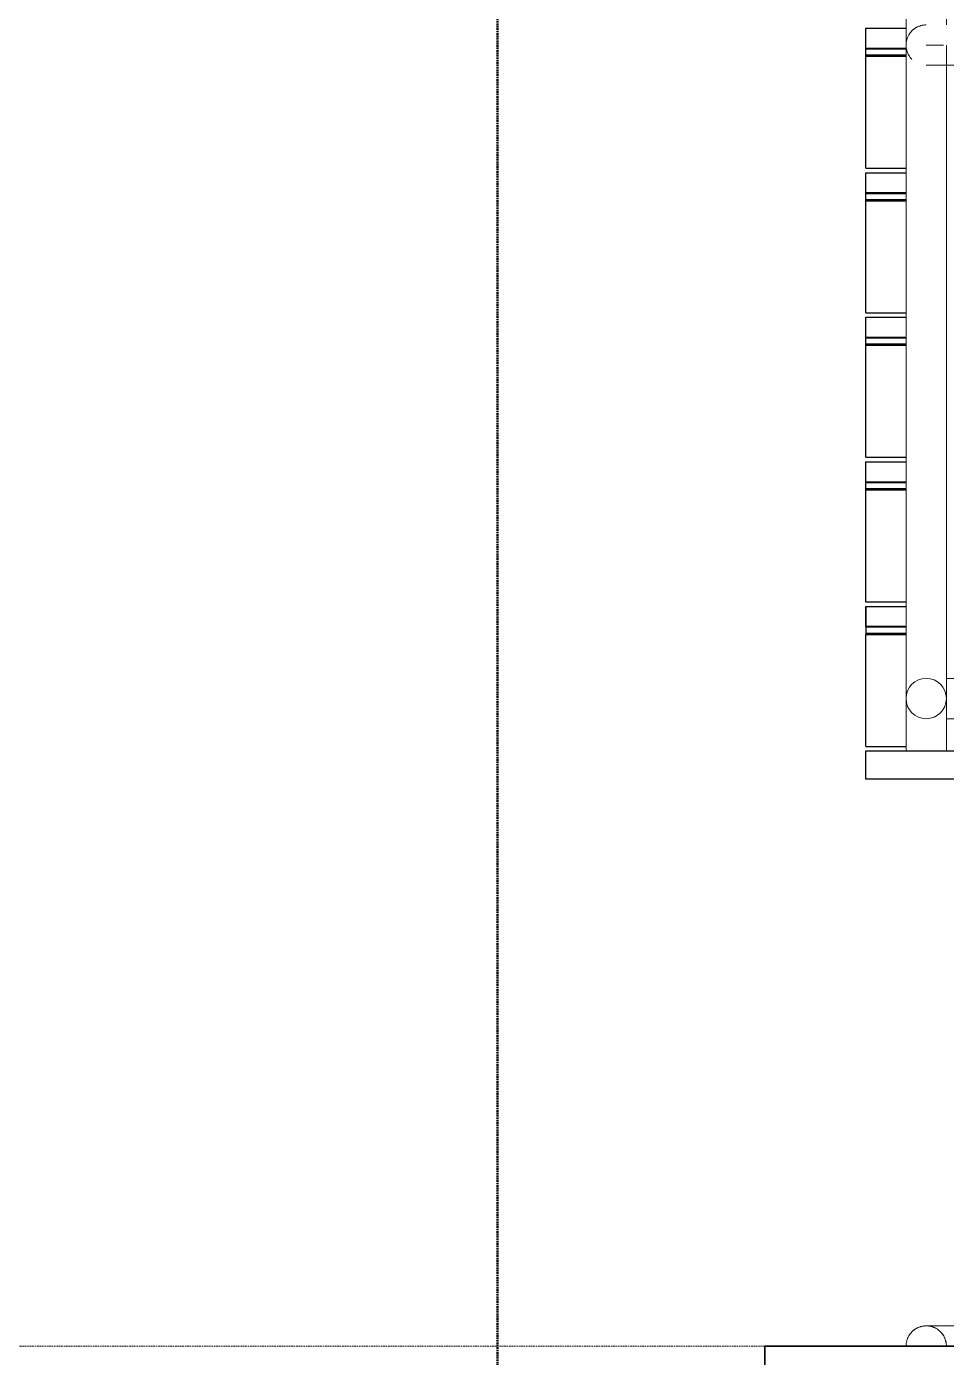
# Model space of a CAD drawing. Header units: millimetres. Extents: x -153298 to 620751, y -313239 to 250031.
# Drawn here: x 5109 to 6249, y -305529 to -303879 of the extents above; entities that cross this region are included whole.
import ezdxf

# ---------------------------------------------------------------- set-up
doc = ezdxf.new("R2010")
doc.units = ezdxf.units.MM
doc.linetypes.add('DPA_Hidden 50', pattern=[3, 2, -1])
for name, color, linetype, lineweight in [('A-ANNO-SYMB', 7, 'Continuous', 9), ('A-DETL', 7, 'Continuous', 70), ('A-FLOR-HRAL', 7, 'Continuous', 25), ('I-WALL-E', 7, 'Continuous', 35), ('S-STRS-E', 7, 'Continuous', 25)]:
    doc.layers.add(name, color=color, linetype=linetype, lineweight=lineweight)

# ---------------------------------------------------------------- blocks, each defined once
blk = doc.blocks.new('Railing - Post_50mm-V538-2140-01 ENTRANCE 1 ELEVATION 2')
at = {"layer": 'A-FLOR-HRAL', "color": 7, "lineweight": 9}
for p, q in [((-18472, 107162.8), (-18472, 107342)), ((-18422, 107342), (-18422, 107187.8)), ((-18472, 106287.8), (-18422, 106287.8)), ((-18422, 106287.8), (-18472, 106287.8))]:
    blk.add_line(p, q, dxfattribs=at)
blk = doc.blocks.new('Railing - Post_50mm-V539-2140-01 ENTRANCE 1 ELEVATION 2')
at = {"layer": 'A-FLOR-HRAL', "color": 7, "lineweight": 9}
for p, q in [((-18472, 106287.8), (-18472, 107162.8)), ((-18447, 107162.8), (-18447, 107162.8)), ((-18447, 107162.8), (-18425.5, 107162.8)), ((-18425.5, 107162.8), (-18447, 107162.8)), ((-18425.4, 107162.8), (-18425.4, 107162.8)), ((-18422, 107162.8), (-18422, 106287.8)), ((-18447, 106287.8), (-18447, 106287.8)), ((-18447, 106287.8), (-18447, 106287.8))]:
    blk.add_line(p, q, dxfattribs=at)
blk = doc.blocks.new('Railing - Railing-14945432-2140-01 ENTRANCE 1 ELEVATION 2')
at = {"layer": 'A-FLOR-HRAL', "color": 7, "lineweight": 9}
for p, q in [((-18472, 107960.8), (-18472, 107162.8)), ((-16422, 106377.8), (-18422, 106377.8)), ((-18422, 106352.8), (-18422, 106377.8)), ((-18422, 106327.8), (-18422, 106352.8)), ((-18422, 106327.8), (-16422, 106327.8))]:
    blk.add_line(p, q, dxfattribs=at)
for start, end in [(0, 180), (180, 0)]:
    blk.add_arc((-18447, 106352.8), 25, start, end, dxfattribs=at)
at = {"color": 7}
for name in ['Railing - Post_50mm-V538-2140-01 ENTRANCE 1 ELEVATION 2', 'Railing - Post_50mm-V539-2140-01 ENTRANCE 1 ELEVATION 2']:
    blk.add_blockref(name, (0, 0), dxfattribs=at)
blk = doc.blocks.new('Top Rail Type - Top Rail_Internal_-14945436-2140-01 ENTRANCE 1 ELEVATION 2')
at = {"layer": 'A-FLOR-HRAL', "color": 7, "lineweight": 9}
for p, q in [((-18472, 107345.9), (-18472, 107162.8)), ((-18447, 107137.8), (-16422, 107137.8))]:
    blk.add_line(p, q, dxfattribs=at)
for points, knots in [([(-18447, 107187.8), (-18447.6, 107187.8), (-18448.6, 107187.8), (-18450.3, 107187.6), (-18451.9, 107187.4), (-18453.5, 107187), (-18455.1, 107186.5), (-18456.6, 107185.9), (-18458.1, 107185.3), (-18459.5, 107184.5), (-18460.9, 107183.6), (-18462.7, 107182.4), (-18464.3, 107180.9), (-18465.8, 107179.3), (-18467.2, 107177.6), (-18468.7, 107175.4), (-18470.2, 107172.4), (-18471.6, 107168.3), (-18472, 107165), (-18472, 107162.8)], [0.5, 0.5, 0.5, 0.5, 0.5208333, 0.5416667, 0.5625, 0.5833333, 0.6041667, 0.625, 0.6458333, 0.6666667, 0.6875, 0.7083333, 0.75, 0.7708333, 0.7916667, 0.8333333, 0.875, 0.9166667, 1, 1, 1, 1]), ([(-18447, 107187.8), (-18451.4, 107187.8), (-18457.9, 107186.1), (-18464.9, 107180.7), (-18468.9, 107175.5), (-18471.4, 107169.4), (-18472, 107165), (-18472, 107162.8)], [0.5, 0.5, 0.5, 0.5, 0.6666667, 0.75, 0.8333333, 0.9166667, 1, 1, 1, 1]), ([(-18472, 107162.8), (-18472, 107160.6), (-18471.6, 107157.4), (-18470.2, 107153.2), (-18468.7, 107150.3), (-18467.2, 107148), (-18465.8, 107146.3), (-18465.1, 107145.5), (-18464.7, 107145.1)], [0, 0, 0, 0, 0.0833333, 0.125, 0.1666667, 0.2083333, 0.2291667, 0.25, 0.25, 0.25, 0.25])]:
    blk.add_open_spline(points, degree=3, knots=knots, dxfattribs=at)
blk = doc.blocks.new('Top Rail Type - Top Rail_Internal_-14945632-2140-01 ENTRANCE 1 ELEVATION 2')
at = {"layer": 'A-FLOR-HRAL', "color": 7, "lineweight": 9}
for p, q in [((-17497, 105575.2), (-18447, 105575.2)), ((-16422, 105575.2), (-17222, 105575.2)), ((-16346.4, 105575.2), (-16422, 105575.2)), ((-16346.4, 105575.2), (-16346.4, 105571.9)), ((-16346.4, 105571.9), (-16346.4, 105574.4))]:
    blk.add_line(p, q, dxfattribs=at)
for points, knots in [([(-18422, 105550.2), (-18422, 105552.4), (-18422.6, 105556.8), (-18425.1, 105562.9), (-18429.1, 105568.1), (-18434.4, 105572.1), (-18440.5, 105574.6), (-18449.2, 105575.8), (-18457.9, 105573.5), (-18464.9, 105568.1), (-18468.9, 105562.9), (-18471.4, 105556.8), (-18472, 105552.4), (-18472, 105550.2)], [0, 0, 0, 0, 0.083333, 0.166667, 0.25, 0.333333, 0.416667, 0.5, 0.666667, 0.75, 0.833333, 0.916667, 1, 1, 1, 1]), ([(-18422, 105550.2), (-18422, 105552.4), (-18422.5, 105555.7), (-18423.9, 105559.8), (-18425.3, 105562.8), (-18426.8, 105565), (-18428.2, 105566.7), (-18429.7, 105568.3), (-18431.8, 105570.1), (-18434, 105571.6), (-18436, 105572.7), (-18437.4, 105573.3), (-18439, 105573.9), (-18440.5, 105574.4), (-18442.1, 105574.8), (-18443.8, 105575), (-18445.4, 105575.2), (-18447, 105575.2), (-18448.7, 105575.2), (-18450.3, 105575), (-18451.9, 105574.8), (-18453.5, 105574.4), (-18455.1, 105573.9), (-18456.6, 105573.3), (-18458.1, 105572.7), (-18459.5, 105571.9), (-18460.9, 105571), (-18462.7, 105569.7), (-18464.3, 105568.3), (-18465.8, 105566.7), (-18467.2, 105565), (-18468.7, 105562.8), (-18470.2, 105559.8), (-18471.6, 105555.7), (-18472, 105552.4), (-18472, 105550.2)], [0, 0, 0, 0, 0.083333, 0.125, 0.166667, 0.208333, 0.229167, 0.25, 0.291667, 0.333333, 0.354167, 0.375, 0.395833, 0.416667, 0.4375, 0.458333, 0.479167, 0.5, 0.520833, 0.541667, 0.5625, 0.583333, 0.604167, 0.625, 0.645833, 0.666667, 0.6875, 0.708333, 0.75, 0.770833, 0.791667, 0.833333, 0.875, 0.916667, 1, 1, 1, 1])]:
    blk.add_open_spline(points, degree=3, knots=knots, dxfattribs=at)

msp = doc.modelspace()

# ---------------------------------------------------------------- linework, layer by layer
at = {"layer": 'A-ANNO-SYMB', "color": 7, "linetype": 'DPA_Hidden 50', "lineweight": 50}
msp.add_line((5692.5928, -296351.0671), (5692.5928, -305663.4811), dxfattribs=at)
at = {"layer": 'A-DETL', "color": 7, "linetype": 'DPA_Hidden 50', "lineweight": 9}
msp.add_line((6024.1524, -305514.7103), (3324.5591, -305514.7103), dxfattribs=at)
at = {"layer": 'I-WALL-E', "color": 7}
for p, q in [((6024.1524, -305514.7103), (6024.1524, -309614.7103)), ((7069.1524, -305514.7103), (6024.1524, -305514.7103)), ((6024.1524, -305514.7103), (6024.1524, -309609.7103)), ((6024.1524, -309609.7103), (6024.1524, -305514.7103)), ((6024.1524, -305514.7103), (6024.1524, -309614.7103)), ((6024.1524, -305514.7103), (6024.1524, -309614.7103)), ((6024.1524, -309614.7103), (6024.1524, -305514.7103)), ((6024.1524, -309614.7103), (6024.1524, -305514.7103)), ((6024.1524, -305514.7103), (6024.1524, -309614.7103)), ((6024.1524, -309614.7103), (6024.1524, -305514.7103)), ((6024.1524, -305514.7103), (6024.1524, -309614.7103)), ((6149.1524, -305514.7103), (6024.1524, -305514.7103)), ((6024.1524, -305514.7103), (6049.1524, -305514.7103)), ((6049.1524, -305514.7103), (6024.1524, -305514.7103)), ((6024.1524, -305514.7103), (6049.1524, -305514.7103)), ((6049.1524, -305514.7103), (6024.1524, -305514.7103)), ((6024.1524, -305514.7103), (6049.1524, -305514.7103)), ((6049.1524, -305514.7103), (6024.1524, -305514.7103)), ((6024.1524, -305514.7103), (6049.1524, -305514.7103)), ((6049.1524, -305514.7103), (6024.1524, -305514.7103)), ((6149.1524, -305514.7103), (8449.1524, -305514.7103)), ((6199.1525, -305514.7103), (6149.1524, -305514.7103)), ((6149.1524, -305514.7103), (6199.1525, -305514.7103))]:
    msp.add_line(p, q, dxfattribs=at)
at = {"layer": 'S-STRS-E', "color": 7}
for p, q in [((6149.1524, -303886.4906), (6149.1524, -303880.9906)), ((6149.1524, -303880.9906), (6199.1524, -303880.9906)), ((6149.1524, -303905.9906), (6149.1524, -303880.9906)), ((6149.1524, -303883.4906), (6149.1524, -303880.9906)), ((6149.1524, -303883.4906), (6149.1524, -303880.9906)), ((6149.1524, -303883.4906), (6149.1524, -303880.9906)), ((6149.1524, -303883.4906), (6149.1524, -303880.9906)), ((6149.1524, -303883.4906), (6149.1524, -303880.9906)), ((6149.1524, -303880.9906), (6199.1524, -303880.9906)), ((6149.1524, -303880.9906), (6199.1524, -303880.9906)), ((6149.1524, -303880.9906), (6199.1524, -303880.9906)), ((6149.1524, -303880.9906), (6199.1524, -303880.9906)), ((6149.1524, -303880.9906), (6199.1524, -303880.9906)), ((6149.1524, -303880.9906), (6199.1524, -303880.9906)), ((6149.1524, -303895.9906), (6149.1524, -303885.9906)), ((6149.1524, -303906.4906), (6149.1524, -303886.4906)), ((6149.1524, -303895.4906), (6149.1524, -303886.4906)), ((6149.1524, -303898.9906), (6149.1524, -303895.4906)), ((6149.1524, -303898.4906), (6149.1524, -303895.9906)), ((6199.1524, -303905.9906), (6149.1524, -303905.9906)), ((6149.1524, -303913.9906), (6149.1524, -303906.4906)), ((6149.1524, -303906.4906), (6199.1524, -303906.4906)), ((6149.1524, -303906.4906), (6199.1524, -303906.4906)), ((6149.1524, -303915.9906), (6149.1524, -303913.9906)), ((6149.1524, -303913.9906), (6199.1524, -303913.9906)), ((6149.1524, -304054.4306), (6149.1524, -303915.9906)), ((6199.1524, -303915.9906), (6149.1524, -303915.9906)), ((6199.1524, -303915.9906), (6149.1524, -303915.9906)), ((6149.1524, -304054.4306), (6199.1524, -304054.4306)), ((6149.1524, -304065.6694), (6149.1524, -304060.1694)), ((6149.1524, -304060.1694), (6199.1524, -304060.1694)), ((6149.1524, -304085.1694), (6149.1524, -304060.1694)), ((6149.1524, -304062.6694), (6149.1524, -304060.1694)), ((6149.1524, -304062.6694), (6149.1524, -304060.1694)), ((6149.1524, -304062.6694), (6149.1524, -304060.1694)), ((6149.1524, -304062.6694), (6149.1524, -304060.1694)), ((6149.1524, -304062.6694), (6149.1524, -304060.1694)), ((6149.1524, -304060.1694), (6199.1524, -304060.1694)), ((6149.1524, -304060.1694), (6199.1524, -304060.1694)), ((6149.1524, -304060.1694), (6199.1524, -304060.1694)), ((6149.1524, -304060.1694), (6199.1524, -304060.1694)), ((6149.1524, -304060.1694), (6199.1524, -304060.1694)), ((6149.1524, -304060.1694), (6199.1524, -304060.1694)), ((6149.1524, -304075.1694), (6149.1524, -304065.1694)), ((6149.1524, -304085.6694), (6149.1524, -304065.6694)), ((6149.1524, -304074.6694), (6149.1524, -304065.6694)), ((6149.1524, -304078.1694), (6149.1524, -304074.6694)), ((6149.1524, -304077.6694), (6149.1524, -304075.1694)), ((6199.1524, -304085.1694), (6149.1524, -304085.1694)), ((6149.1524, -304093.1694), (6149.1524, -304085.6694)), ((6149.1524, -304085.6694), (6199.1524, -304085.6694)), ((6149.1524, -304085.6694), (6199.1524, -304085.6694)), ((6149.1524, -304095.1694), (6149.1524, -304093.1694)), ((6149.1524, -304093.1694), (6199.1524, -304093.1694)), ((6149.1524, -304233.6094), (6149.1524, -304095.1694)), ((6199.1524, -304095.1694), (6149.1524, -304095.1694)), ((6199.1524, -304095.1694), (6149.1524, -304095.1694)), ((6149.1524, -304233.6094), (6199.1524, -304233.6094)), ((6149.1524, -304244.8481), (6149.1524, -304239.3481)), ((6149.1524, -304239.3481), (6199.1524, -304239.3481)), ((6149.1524, -304264.3481), (6149.1524, -304239.3481)), ((6149.1524, -304241.8481), (6149.1524, -304239.3481)), ((6149.1524, -304241.8481), (6149.1524, -304239.3481)), ((6149.1524, -304241.8481), (6149.1524, -304239.3481)), ((6149.1524, -304241.8481), (6149.1524, -304239.3481)), ((6149.1524, -304241.8481), (6149.1524, -304239.3481)), ((6149.1524, -304239.3481), (6199.1524, -304239.3481)), ((6149.1524, -304239.3481), (6199.1524, -304239.3481)), ((6149.1524, -304239.3481), (6199.1524, -304239.3481)), ((6149.1524, -304239.3481), (6199.1524, -304239.3481)), ((6149.1524, -304239.3481), (6199.1524, -304239.3481)), ((6149.1524, -304239.3481), (6199.1524, -304239.3481)), ((6149.1524, -304254.3481), (6149.1524, -304244.3481)), ((6149.1524, -304264.8481), (6149.1524, -304244.8481)), ((6149.1524, -304253.8481), (6149.1524, -304244.8481)), ((6149.1524, -304256.4016), (6149.1524, -304253.8481)), ((6149.1524, -304256.4016), (6149.1524, -304254.3481)), ((6199.1524, -304264.3481), (6149.1524, -304264.3481)), ((6149.1524, -304272.3481), (6149.1524, -304264.8481)), ((6149.1524, -304264.8481), (6199.1524, -304264.8481)), ((6149.1524, -304264.8481), (6199.1524, -304264.8481)), ((6149.1524, -304274.3481), (6149.1524, -304272.3481)), ((6149.1524, -304272.3481), (6199.1524, -304272.3481)), ((6149.1524, -304412.7881), (6149.1524, -304274.3481)), ((6199.1524, -304274.3481), (6149.1524, -304274.3481)), ((6199.1524, -304274.3481), (6149.1524, -304274.3481)), ((6149.1524, -304412.7881), (6199.1524, -304412.7881)), ((6149.1524, -304424.0268), (6149.1524, -304418.5268)), ((6149.1524, -304418.5268), (6199.1524, -304418.5268)), ((6149.1524, -304443.5268), (6149.1524, -304418.5268)), ((6149.1524, -304421.0268), (6149.1524, -304418.5268)), ((6149.1524, -304421.0268), (6149.1524, -304418.5268)), ((6149.1524, -304421.0268), (6149.1524, -304418.5268)), ((6149.1524, -304421.0268), (6149.1524, -304418.5268)), ((6149.1524, -304421.0268), (6149.1524, -304418.5268)), ((6149.1524, -304418.5268), (6199.1524, -304418.5268)), ((6149.1524, -304418.5268), (6199.1524, -304418.5268)), ((6149.1524, -304418.5268), (6199.1524, -304418.5268)), ((6149.1524, -304418.5268), (6199.1524, -304418.5268)), ((6149.1524, -304418.5268), (6199.1524, -304418.5268)), ((6149.1524, -304418.5268), (6199.1524, -304418.5268)), ((6149.1524, -304433.5268), (6149.1524, -304423.5268)), ((6149.1524, -304444.0268), (6149.1524, -304424.0268)), ((6149.1524, -304433.0268), (6149.1524, -304424.0268)), ((6149.1524, -304436.5268), (6149.1524, -304433.0268)), ((6149.1524, -304436.0268), (6149.1524, -304433.5268)), ((6199.1524, -304443.5268), (6149.1524, -304443.5268)), ((6149.1524, -304451.5268), (6149.1524, -304444.0268)), ((6149.1524, -304444.0268), (6199.1524, -304444.0268)), ((6149.1524, -304444.0268), (6199.1524, -304444.0268)), ((6149.1524, -304453.5268), (6149.1524, -304451.5268)), ((6149.1524, -304451.5268), (6199.1524, -304451.5268)), ((6149.1524, -304591.9668), (6149.1524, -304453.5268)), ((6199.1524, -304453.5268), (6149.1524, -304453.5268)), ((6199.1524, -304453.5268), (6149.1524, -304453.5268)), ((6149.1524, -304591.9668), (6199.1524, -304591.9668)), ((6149.1524, -304622.7056), (6149.1524, -304597.7056)), ((6149.1524, -304600.2056), (6149.1524, -304597.7056)), ((6149.1524, -304600.2056), (6149.1524, -304597.7056)), ((6149.1524, -304600.2056), (6149.1524, -304597.7056)), ((6149.1524, -304600.2056), (6149.1524, -304597.7056)), ((6149.1524, -304600.2056), (6149.1524, -304597.7056)), ((6149.1524, -304597.7056), (6199.1524, -304597.7056)), ((6149.1524, -304597.7056), (6199.1524, -304597.7056)), ((6149.1524, -304597.7056), (6199.1524, -304597.7056)), ((6149.1524, -304597.7056), (6199.1524, -304597.7056)), ((6149.1524, -304597.7056), (6199.1524, -304597.7056)), ((6149.1524, -304597.7056), (6199.1524, -304597.7056)), ((6149.1524, -304597.7056), (6199.1524, -304597.7056)), ((6149.1524, -304597.7056), (6149.1524, -304603.2056)), ((6149.1524, -304612.7056), (6149.1524, -304602.7056)), ((6149.1524, -304603.2056), (6149.1524, -304623.2056)), ((6149.1524, -304603.2056), (6149.1524, -304612.2056)), ((6149.1524, -304612.2056), (6149.1524, -304615.7056)), ((6149.1524, -304615.2056), (6149.1524, -304612.7056)), ((6199.1524, -304622.7056), (6149.1524, -304622.7056)), ((6149.1524, -304623.2056), (6199.1524, -304623.2056)), ((6149.1524, -304623.2056), (6199.1524, -304623.2056)), ((6149.1524, -304623.2056), (6149.1524, -304630.7056)), ((6149.1524, -304630.7056), (6199.1524, -304630.7056)), ((6149.1524, -304630.7056), (6149.1524, -304632.7056)), ((6199.1524, -304632.7056), (6149.1524, -304632.7056)), ((6149.1524, -304771.1456), (6149.1524, -304632.7056)), ((6149.1524, -304632.7056), (6199.1524, -304632.7056)), ((6149.1524, -304771.1456), (6199.1604, -304771.1456)), ((6149.1524, -304776.8843), (8449.1524, -304776.8843)), ((6149.1524, -304811.8843), (6149.1524, -304776.8843)), ((6149.1524, -304811.8843), (6149.1524, -304776.8843)), ((8449.1524, -304811.8843), (6149.1524, -304811.8843))]:
    msp.add_line(p, q, dxfattribs=at)

# ---------------------------------------------------------------- block references
at = {"layer": 'A-FLOR-HRAL', "color": 7, "lineweight": 9}
for name in ['Top Rail Type - Top Rail_Internal_-14945436-2140-01 ENTRANCE 1 ELEVATION 2', 'Railing - Railing-14945432-2140-01 ENTRANCE 1 ELEVATION 2', 'Top Rail Type - Top Rail_Internal_-14945632-2140-01 ENTRANCE 1 ELEVATION 2']:
    msp.add_blockref(name, (24671.1729, -411064.7103), dxfattribs=at)

doc.saveas('drawing.dxf')
